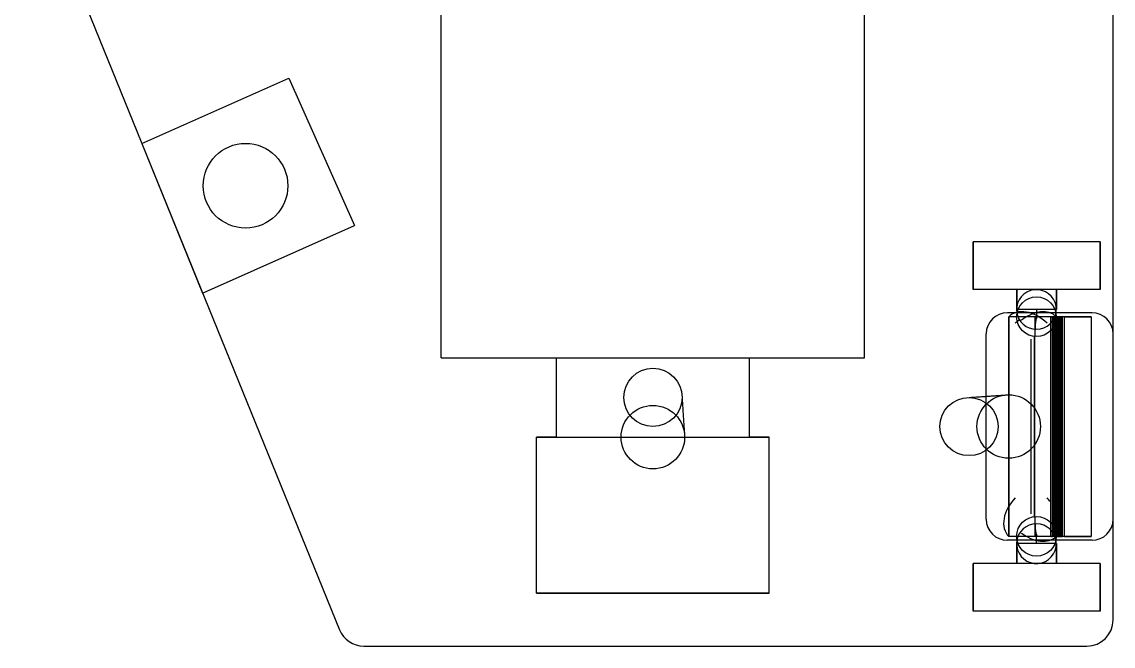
# Model space of a CAD drawing. Header units: millimetres. Extents: x -21.3 to 20, y -24.1 to 23.1.
# Drawn here: x -21.26 to 20, y -24.1 to -0.51 of the extents above; entities that cross this region are included whole.
import ezdxf

# ---------------------------------------------------------------- set-up
doc = ezdxf.new("R2010")
doc.units = ezdxf.units.MM

msp = doc.modelspace()

# ---------------------------------------------------------------- linework, layer by layer
for p, q in [((20, -23.1, -6.2), (20, 18.489, -6.2)), ((20, -23.1, -6.2), (20, 18.489, -6.2)), ((-5.4, -13.2, -6.2), (-5.4, 13.3, -6.2)), ((-5.4, -13.2), (-5.4, 13.3)), ((-5.4, -13.2, -6.2), (-5.4, 13.3, -6.2)), ((-5.4, -13.2), (-5.4, 13.3)), ((10.6, -13.2, -6.2), (10.6, 13.3, -6.2)), ((10.6, -13.2), (10.6, 13.3)), ((10.6, -13.2), (10.6, 13.3)), ((10.6, -13.2, -6.2), (10.6, 13.3, -6.2)), ((20, -12.3), (20, 6.6)), ((20, -12.3), (20, 6.6)), ((-21.258, 6.05, -6.2), (-9.253, -23.477, -6.2)), ((-21.258, 6.05), (-9.253, -23.477)), ((-21.258, 6.05, -6.2), (-9.253, -23.477, -6.2)), ((-21.258, 6.05), (-9.253, -23.477)), ((-16.722, -5.107, -2.6), (-11.163, -2.632, -2.6)), ((-16.722, -5.107, -5.6), (-11.163, -2.632, -5.6)), ((-16.722, -5.107, -2.6), (-11.163, -2.632, -2.6)), ((-16.722, -5.107, -5.6), (-11.163, -2.632, -5.6)), ((-11.163, -2.632, -2.6), (-8.682, -8.205, -2.6)), ((-11.163, -2.632, -5.6), (-8.682, -8.205, -5.6)), ((-11.163, -2.632, -5.6), (-11.163, -2.632, -2.6)), ((-11.163, -2.632, -5.6), (-8.682, -8.205, -5.6)), ((-11.163, -2.632, -2.6), (-8.682, -8.205, -2.6)), ((-11.163, -2.632, -5.6), (-11.163, -2.632, -2.6)), ((-16.722, -5.107, -2.6), (-14.423, -10.761, -2.6)), ((-16.722, -5.107, -5.6), (-14.423, -10.761, -5.6)), ((-16.722, -5.107, -2.6), (-16.722, -5.107, -5.6)), ((-16.722, -5.107, -2.6), (-14.423, -10.761, -2.6)), ((-16.722, -5.107, -5.6), (-14.423, -10.761, -5.6)), ((-16.722, -5.107, -2.6), (-16.722, -5.107, -5.6)), ((-14.423, -10.761, -2.6), (-8.682, -8.205, -2.6)), ((-14.423, -10.761, -2.6), (-8.682, -8.205, -2.6)), ((-14.423, -10.761, -5.6), (-8.682, -8.205, -5.6)), ((-14.423, -10.761, -5.6), (-8.682, -8.205, -5.6)), ((-12.149, -8.162, -2.5), (-12.149, -8.162)), ((-12.149, -8.162, -2.5), (-12.149, -8.162)), ((-8.682, -8.205, -5.6), (-8.682, -8.205, -2.6)), ((-8.682, -8.205, -5.6), (-8.682, -8.205, -2.6)), ((14.708, -10.625), (14.708, -8.825)), ((19.508, -8.825), (14.708, -8.825)), ((19.508, -8.825), (14.708, -8.825)), ((14.708, -8.825, -5.85), (14.708, -8.825)), ((19.508, -8.825, -5.85), (14.708, -8.825, -5.85)), ((14.708, -8.825, -5.85), (14.708, -10.625, -5.85)), ((14.708, -8.825, -5.85), (14.708, -8.825)), ((14.708, -10.625), (14.708, -8.825)), ((19.508, -8.825, -5.85), (14.708, -8.825, -5.85)), ((14.708, -8.825, -5.85), (14.708, -10.625, -5.85)), ((19.508, -10.625), (19.508, -8.825)), ((19.508, -10.625), (19.508, -8.825)), ((19.508, -8.825, -5.85), (19.508, -8.825)), ((19.508, -8.825, -5.85), (19.508, -10.625, -5.85)), ((19.508, -8.825, -5.85), (19.508, -8.825)), ((19.508, -8.825, -5.85), (19.508, -10.625, -5.85)), ((16.355, -10.625), (14.708, -10.625)), ((19.508, -10.625, -5.85), (14.708, -10.625, -5.85)), ((14.708, -10.625, -5.85), (14.708, -10.625)), ((16.355, -10.625), (14.708, -10.625)), ((14.708, -10.625, -5.85), (14.708, -10.625)), ((19.508, -10.625, -5.85), (14.708, -10.625, -5.85)), ((16.355, -11.375), (16.355, -10.625)), ((16.355, -10.625, -5.2), (16.355, -10.625)), ((17.855, -10.625, -5.2), (16.355, -10.625, -5.2)), ((16.355, -10.625, -5.2), (16.355, -11.375, -5.2)), ((16.355, -10.625, -5.2), (16.355, -10.625)), ((16.355, -11.375), (16.355, -10.625)), ((17.855, -10.625, -5.2), (16.355, -10.625, -5.2)), ((16.355, -10.625, -5.2), (16.355, -11.375, -5.2)), ((17.855, -11.375), (17.855, -10.625)), ((19.508, -10.625), (17.855, -10.625)), ((17.855, -11.375), (17.855, -10.625)), ((17.855, -10.625, -5.2), (17.855, -10.625)), ((17.855, -10.625, -5.2), (17.855, -11.375, -5.2)), ((19.508, -10.625), (17.855, -10.625)), ((17.855, -10.625, -5.2), (17.855, -10.625)), ((17.855, -10.625, -5.2), (17.855, -11.375, -5.2)), ((19.508, -10.625, -5.85), (19.508, -10.625)), ((19.508, -10.625, -5.85), (19.508, -10.625)), ((-14.423, -10.761, -2.6), (-14.423, -10.761, -5.6)), ((-14.423, -10.761, -2.6), (-14.423, -10.761, -5.6)), ((19.2, -11.5), (16, -11.5)), ((16, -11.5), (16, -11.5, 5.8)), ((19.2, -11.5, 5.8), (16, -11.5, 5.8)), ((19.2, -11.5), (16, -11.5)), ((16, -11.5), (16, -11.5, 5.8)), ((19.2, -11.5, 5.8), (16, -11.5, 5.8)), ((17.855, -11.375), (16.355, -11.375)), ((16.355, -11.375, -4.361), (16.355, -11.375)), ((17.855, -11.375), (16.355, -11.375)), ((16.355, -11.375, -5.2), (16.355, -11.375, -4.539)), ((16.355, -11.375, -4.361), (16.355, -11.375)), ((16.355, -11.375, -4.539), (16.355, -11.375, -4.361)), ((17.1, -11.375, -5.2), (16.355, -11.375, -5.2)), ((17.1, -11.375, -5.2), (16.355, -11.375, -5.2)), ((16.355, -11.375, -5.2), (16.355, -11.375, -4.539)), ((16.355, -11.375, -4.539), (16.355, -11.375, -4.361)), ((17.855, -11.375, -5.2), (17.1, -11.375, -5.2)), ((17.1, -11.375, -5.2), (17.1, -11.65, -5.2)), ((17.1, -11.375, -5.2), (17.1, -11.65, -5.2)), ((17.855, -11.375, -5.2), (17.1, -11.375, -5.2)), ((17.855, -11.375, -5.2), (17.855, -11.375)), ((17.855, -11.375, -5.2), (17.855, -11.375)), ((19.2, -11.5), (19.2, -11.5, 5.8)), ((19.2, -11.5), (19.2, -11.5, 5.8)), ((19.167, -11.65, -6.2), (16.05, -11.65, -6.2)), ((16.05, -11.65, -6.2), (16.05, -19.95, -6.2)), ((16.05, -11.65, 4.45), (16.05, -11.65, -6.2)), ((19.167, -11.65, -6.2), (16.05, -11.65, -6.2)), ((17.041, -11.65, 4.45), (16.05, -11.65, 4.45)), ((16.05, -11.65, -6.2), (16.05, -19.95, -6.2)), ((16.05, -11.65, 4.45), (16.05, -11.65, -6.2)), ((16.05, -19.95, 4.45), (16.05, -11.65, 4.45)), ((17.041, -11.65, 4.45), (16.05, -11.65, 4.45)), ((16.05, -19.95, 4.45), (16.05, -11.65, 4.45)), ((17.055, -11.65, 4.45), (17.041, -11.65, 4.45)), ((17.055, -11.65, 4.45), (17.041, -11.65, 4.45)), ((17.07, -11.65, 4.451), (17.055, -11.65, 4.45)), ((17.07, -11.65, 4.451), (17.055, -11.65, 4.45)), ((17.085, -11.65, 4.452), (17.07, -11.65, 4.451)), ((17.085, -11.65, 4.452), (17.07, -11.65, 4.451)), ((17.1, -11.65, 4.453), (17.085, -11.65, 4.452)), ((17.1, -11.65, 4.453), (17.085, -11.65, 4.452)), ((17.115, -11.65, 4.454), (17.1, -11.65, 4.453)), ((17.115, -11.65, 4.454), (17.1, -11.65, 4.453)), ((17.129, -11.65, 4.455), (17.115, -11.65, 4.454)), ((17.129, -11.65, 4.455), (17.115, -11.65, 4.454)), ((17.848, -11.65, 4.544), (17.129, -11.65, 4.455)), ((17.848, -11.65, 4.544), (17.129, -11.65, 4.455)), ((17.649, -11.65, 2.475), (17.709, -11.65, 1.983)), ((17.75, -11.65, 2.475), (17.649, -11.65, 2.475)), ((17.649, -19.95, 2.475), (17.649, -11.65, 2.475)), ((17.649, -11.65, 2.475), (17.709, -11.65, 1.983)), ((17.75, -11.65, 2.475), (17.649, -11.65, 2.475)), ((17.649, -19.95, 2.475), (17.649, -11.65, 2.475)), ((18.156, -11.65, 2.038), (17.709, -11.65, 1.983)), ((17.709, -19.95, 1.983), (17.709, -11.65, 1.983)), ((18.156, -11.65, 2.038), (17.709, -11.65, 1.983)), ((17.709, -19.95, 1.983), (17.709, -11.65, 1.983)), ((17.75, -11.65, 2.487), (17.75, -11.65, 2.475)), ((17.799, -11.65, 2.488), (17.75, -11.65, 2.487)), ((17.75, -19.95, 2.475), (17.75, -11.65, 2.475)), ((17.75, -11.65, 2.487), (17.75, -19.95, 2.487)), ((17.75, -11.65, 2.487), (17.75, -11.65, 2.475)), ((17.75, -19.95, 2.475), (17.75, -11.65, 2.475)), ((17.799, -11.65, 2.488), (17.75, -11.65, 2.487)), ((17.75, -11.65, 2.487), (17.75, -19.95, 2.487)), ((17.799, -11.65, 2.5), (17.799, -11.65, 2.488)), ((17.848, -11.65, 2.502), (17.799, -11.65, 2.5)), ((17.799, -19.95, 2.488), (17.799, -11.65, 2.488)), ((17.799, -11.65, 2.5), (17.799, -19.95, 2.5)), ((17.799, -11.65, 2.5), (17.799, -11.65, 2.488)), ((17.799, -19.95, 2.488), (17.799, -11.65, 2.488)), ((17.848, -11.65, 2.502), (17.799, -11.65, 2.5)), ((17.799, -11.65, 2.5), (17.799, -19.95, 2.5)), ((17.848, -11.65, 2.514), (17.848, -11.65, 2.502)), ((17.897, -11.65, 2.516), (17.848, -11.65, 2.514)), ((17.848, -11.65, 4.544), (18.089, -11.65, 2.583)), ((17.848, -19.95, 2.502), (17.848, -11.65, 2.502)), ((17.848, -11.65, 2.514), (17.848, -19.95, 2.514)), ((17.848, -11.65, 2.514), (17.848, -11.65, 2.502)), ((17.848, -19.95, 2.502), (17.848, -11.65, 2.502)), ((17.897, -11.65, 2.516), (17.848, -11.65, 2.514)), ((17.848, -11.65, 2.514), (17.848, -19.95, 2.514)), ((17.848, -19.95, 4.544), (17.848, -11.65, 4.544)), ((17.848, -11.65, 4.544), (18.089, -11.65, 2.583)), ((17.848, -19.95, 4.544), (17.848, -11.65, 4.544)), ((17.896, -11.65, 2.528), (17.897, -11.65, 2.516)), ((17.945, -11.65, 2.532), (17.896, -11.65, 2.528)), ((17.896, -11.65, 2.528), (17.896, -19.95, 2.528)), ((17.896, -11.65, 2.528), (17.897, -11.65, 2.516)), ((17.945, -11.65, 2.532), (17.896, -11.65, 2.528)), ((17.896, -11.65, 2.528), (17.896, -19.95, 2.528)), ((17.897, -19.95, 2.516), (17.897, -11.65, 2.516)), ((17.897, -19.95, 2.516), (17.897, -11.65, 2.516)), ((17.944, -11.65, 2.544), (17.945, -11.65, 2.532)), ((17.993, -11.65, 2.548), (17.944, -11.65, 2.544)), ((17.944, -11.65, 2.544), (17.944, -19.95, 2.544)), ((17.944, -11.65, 2.544), (17.945, -11.65, 2.532)), ((17.993, -11.65, 2.548), (17.944, -11.65, 2.544)), ((17.944, -11.65, 2.544), (17.944, -19.95, 2.544)), ((17.945, -19.95, 2.532), (17.945, -11.65, 2.532)), ((17.945, -19.95, 2.532), (17.945, -11.65, 2.532)), ((17.992, -11.65, 2.56), (17.993, -11.65, 2.548)), ((18.041, -11.65, 2.565), (17.992, -11.65, 2.56)), ((17.992, -11.65, 2.56), (17.992, -19.95, 2.56)), ((17.992, -11.65, 2.56), (17.993, -11.65, 2.548)), ((18.041, -11.65, 2.565), (17.992, -11.65, 2.56)), ((17.992, -11.65, 2.56), (17.992, -19.95, 2.56)), ((17.993, -19.95, 2.548), (17.993, -11.65, 2.548)), ((17.993, -19.95, 2.548), (17.993, -11.65, 2.548)), ((18.04, -11.65, 2.577), (18.041, -11.65, 2.565)), ((18.089, -11.65, 2.583), (18.04, -11.65, 2.577)), ((18.04, -11.65, 2.577), (18.04, -19.95, 2.577)), ((18.04, -11.65, 2.577), (18.041, -11.65, 2.565)), ((18.089, -11.65, 2.583), (18.04, -11.65, 2.577)), ((18.04, -11.65, 2.577), (18.04, -19.95, 2.577)), ((18.041, -19.95, 2.565), (18.041, -11.65, 2.565)), ((18.041, -19.95, 2.565), (18.041, -11.65, 2.565)), ((18.089, -19.95, 2.583), (18.089, -11.65, 2.583)), ((18.089, -19.95, 2.583), (18.089, -11.65, 2.583)), ((18.156, -19.95, 2.038), (18.156, -11.65, 2.038)), ((18.156, -11.65, 2.038), (19.167, -11.65, -6.2)), ((18.156, -11.65, 2.038), (19.167, -11.65, -6.2)), ((18.156, -19.95, 2.038), (18.156, -11.65, 2.038)), ((19.167, -11.65, -6.2), (19.167, -19.95, -6.2)), ((19.167, -11.65, -6.2), (19.167, -19.95, -6.2)), ((15.2, -19.3), (15.2, -12.3)), ((15.2, -19.3), (15.2, -12.3)), ((15.2, -19.3, 5.8), (15.2, -12.3, 5.8)), ((15.2, -12.3), (15.2, -12.3, 5.8)), ((15.2, -12.3), (15.2, -12.3, 5.8)), ((15.2, -19.3, 5.8), (15.2, -12.3, 5.8)), ((17.032, -19.231, 5.29), (17.032, -12.369, 5.29)), ((17.032, -19.231, 5.29), (17.032, -12.369, 5.29)), ((17.032, -19.231, 5.29), (17.032, -12.369, 5.29)), ((17.032, -19.231, 5.29), (17.032, -12.369, 5.29)), ((17.032, -19.231, 5.29), (17.032, -12.369, 5.29)), ((17.032, -19.231, 5.29), (17.032, -12.369, 5.29)), ((17.032, -19.231, 5.29), (17.032, -12.369, 5.29)), ((17.032, -19.231, 5.29), (17.032, -12.369, 5.29)), ((17.032, -19.231, 5.29), (17.032, -12.369, 5.29)), ((17.032, -19.231, 5.29), (17.032, -12.369, 5.29)), ((17.033, -19.231, 5.29), (17.033, -12.369, 5.29)), ((17.033, -19.231, 5.29), (17.033, -12.369, 5.29)), ((17.033, -19.231, 5.29), (17.033, -12.369, 5.29)), ((17.033, -19.231, 5.29), (17.033, -12.369, 5.29)), ((20, -12.3), (20, -12.3, 5.8)), ((20, -19.3, 5.8), (20, -12.3, 5.8)), ((20, -12.3), (20, -12.3, 5.8)), ((20, -19.3, 5.8), (20, -12.3, 5.8)), ((16.9, -12.5, 5.3), (16.9, -12.5, 5.3)), ((16.9, -19.1, 5.3), (16.9, -12.5, 5.3)), ((16.9, -19.1, 5.3), (16.9, -12.5, 5.3)), ((16.9, -19.1, 5.3), (16.9, -12.5, 5.3)), ((16.9, -19.1, 5.3), (16.9, -12.5, 5.3)), ((16.9, -12.5, 5.3), (16.9, -12.5, 5.3)), ((-5.4, -13.2, -6.2), (10.6, -13.2, -6.2)), ((-5.4, -13.2), (-1.05, -13.2)), ((-5.4, -13.2, -6.2), (-5.4, -13.2)), ((-5.4, -13.2, -6.2), (10.6, -13.2, -6.2)), ((-5.4, -13.2, -6.2), (-5.4, -13.2)), ((-5.4, -13.2), (-1.05, -13.2)), ((-1.05, -16.2), (-1.05, -13.2)), ((-1.05, -13.2), (-1.05, -13.2, 2.8)), ((-1.05, -13.2, 2.8), (6.25, -13.2, 2.8)), ((-1.05, -16.2, 2.8), (-1.05, -13.2, 2.8)), ((-1.05, -13.2), (-1.05, -13.2, 2.8)), ((-1.05, -16.2), (-1.05, -13.2)), ((-1.05, -16.2, 2.8), (-1.05, -13.2, 2.8)), ((-1.05, -13.2, 2.8), (6.25, -13.2, 2.8)), ((6.25, -13.2), (10.6, -13.2)), ((6.25, -16.2), (6.25, -13.2)), ((6.25, -13.2), (6.25, -13.2, 2.8)), ((6.25, -13.2), (10.6, -13.2)), ((6.25, -16.2), (6.25, -13.2)), ((6.25, -13.2), (6.25, -13.2, 2.8)), ((6.25, -16.2, 2.8), (6.25, -13.2, 2.8)), ((6.25, -16.2, 2.8), (6.25, -13.2, 2.8)), ((10.6, -13.2, -6.2), (10.6, -13.2)), ((10.6, -13.2, -6.2), (10.6, -13.2)), ((-1.8, -22.1, -6.2), (-1.8, -16.2, -6.2)), ((-1.8, -16.2, -6.2), (7, -16.2, -6.2)), ((-1.8, -22.1), (-1.8, -16.2)), ((-1.05, -16.2), (-1.8, -16.2)), ((-1.8, -22.1, -6.2), (-1.8, -16.2, -6.2)), ((-1.8, -16.2, -6.2), (-1.8, -16.2)), ((-1.8, -22.1), (-1.8, -16.2)), ((-1.05, -16.2), (-1.8, -16.2)), ((-1.8, -16.2, -6.2), (-1.8, -16.2)), ((-1.8, -16.2, -6.2), (7, -16.2, -6.2)), ((-1.05, -16.2, 2.8), (6.25, -16.2, 2.8)), ((-1.05, -16.2), (-1.05, -16.2, 2.8)), ((-1.05, -16.2), (-1.05, -16.2, 2.8)), ((-1.05, -16.2, 2.8), (6.25, -16.2, 2.8)), ((7, -16.2), (6.25, -16.2)), ((7, -16.2), (6.25, -16.2)), ((6.25, -16.2), (6.25, -16.2, 2.8)), ((6.25, -16.2), (6.25, -16.2, 2.8)), ((7, -22.1, -6.2), (7, -16.2, -6.2)), ((7, -22.1), (7, -16.2)), ((7, -22.1), (7, -16.2)), ((7, -16.2, -6.2), (7, -16.2)), ((7, -22.1, -6.2), (7, -16.2, -6.2)), ((7, -16.2, -6.2), (7, -16.2)), ((15.2, -19.3), (15.2, -19.3, 5.8)), ((15.2, -19.3), (15.2, -19.3, 5.8)), ((16.9, -19.1, 5.3), (16.9, -19.1, 5.3)), ((16.9, -19.1, 5.3), (16.9, -19.1, 5.3)), ((20, -23.1), (20, -19.3)), ((20, -19.3), (20, -19.3, 5.8)), ((20, -23.1), (20, -19.3)), ((20, -19.3), (20, -19.3, 5.8)), ((19.2, -20.1), (16, -20.1)), ((19.2, -20.1, 5.8), (16, -20.1, 5.8)), ((16, -20.1), (16, -20.1, 5.8)), ((19.2, -20.1), (16, -20.1)), ((16, -20.1), (16, -20.1, 5.8)), ((19.2, -20.1, 5.8), (16, -20.1, 5.8)), ((19.167, -19.95, -6.2), (16.05, -19.95, -6.2)), ((16.05, -19.95, 4.45), (16.05, -19.95, -6.2)), ((17.041, -19.95, 4.45), (16.05, -19.95, 4.45)), ((19.167, -19.95, -6.2), (16.05, -19.95, -6.2)), ((16.05, -19.95, 4.45), (16.05, -19.95, -6.2)), ((17.041, -19.95, 4.45), (16.05, -19.95, 4.45)), ((17.055, -19.95, 4.45), (17.041, -19.95, 4.45)), ((17.055, -19.95, 4.45), (17.041, -19.95, 4.45)), ((17.07, -19.95, 4.451), (17.055, -19.95, 4.45)), ((17.07, -19.95, 4.451), (17.055, -19.95, 4.45)), ((17.085, -19.95, 4.452), (17.07, -19.95, 4.451)), ((17.085, -19.95, 4.452), (17.07, -19.95, 4.451)), ((17.1, -19.95, 4.453), (17.085, -19.95, 4.452)), ((17.1, -19.95, 4.453), (17.085, -19.95, 4.452)), ((17.115, -19.95, 4.454), (17.1, -19.95, 4.453)), ((17.115, -19.95, 4.454), (17.1, -19.95, 4.453)), ((17.1, -20.225, -5.2), (17.1, -19.95, -5.2)), ((17.1, -20.225, -5.2), (17.1, -19.95, -5.2)), ((17.129, -19.95, 4.455), (17.115, -19.95, 4.454)), ((17.129, -19.95, 4.455), (17.115, -19.95, 4.454)), ((17.848, -19.95, 4.544), (17.129, -19.95, 4.455)), ((17.848, -19.95, 4.544), (17.129, -19.95, 4.455)), ((17.75, -19.95, 2.475), (17.649, -19.95, 2.475)), ((17.649, -19.95, 2.475), (17.709, -19.95, 1.983)), ((17.649, -19.95, 2.475), (17.709, -19.95, 1.983)), ((17.75, -19.95, 2.475), (17.649, -19.95, 2.475)), ((18.156, -19.95, 2.038), (17.709, -19.95, 1.983)), ((18.156, -19.95, 2.038), (17.709, -19.95, 1.983)), ((17.799, -19.95, 2.488), (17.75, -19.95, 2.487)), ((17.75, -19.95, 2.487), (17.75, -19.95, 2.475)), ((17.75, -19.95, 2.487), (17.75, -19.95, 2.475)), ((17.799, -19.95, 2.488), (17.75, -19.95, 2.487)), ((17.848, -19.95, 2.502), (17.799, -19.95, 2.5)), ((17.799, -19.95, 2.5), (17.799, -19.95, 2.488)), ((17.799, -19.95, 2.5), (17.799, -19.95, 2.488)), ((17.848, -19.95, 2.502), (17.799, -19.95, 2.5)), ((17.848, -19.95, 4.544), (18.089, -19.95, 2.583)), ((17.897, -19.95, 2.516), (17.848, -19.95, 2.514)), ((17.848, -19.95, 2.514), (17.848, -19.95, 2.502)), ((17.848, -19.95, 2.514), (17.848, -19.95, 2.502)), ((17.897, -19.95, 2.516), (17.848, -19.95, 2.514)), ((17.848, -19.95, 4.544), (18.089, -19.95, 2.583)), ((17.945, -19.95, 2.532), (17.896, -19.95, 2.528)), ((17.896, -19.95, 2.528), (17.897, -19.95, 2.516)), ((17.896, -19.95, 2.528), (17.897, -19.95, 2.516)), ((17.945, -19.95, 2.532), (17.896, -19.95, 2.528)), ((17.993, -19.95, 2.548), (17.944, -19.95, 2.544)), ((17.944, -19.95, 2.544), (17.945, -19.95, 2.532)), ((17.944, -19.95, 2.544), (17.945, -19.95, 2.532)), ((17.993, -19.95, 2.548), (17.944, -19.95, 2.544)), ((18.041, -19.95, 2.565), (17.992, -19.95, 2.56)), ((17.992, -19.95, 2.56), (17.993, -19.95, 2.548)), ((17.992, -19.95, 2.56), (17.993, -19.95, 2.548)), ((18.041, -19.95, 2.565), (17.992, -19.95, 2.56)), ((18.089, -19.95, 2.583), (18.04, -19.95, 2.577)), ((18.04, -19.95, 2.577), (18.041, -19.95, 2.565)), ((18.04, -19.95, 2.577), (18.041, -19.95, 2.565)), ((18.089, -19.95, 2.583), (18.04, -19.95, 2.577)), ((18.156, -19.95, 2.038), (19.167, -19.95, -6.2)), ((18.156, -19.95, 2.038), (19.167, -19.95, -6.2)), ((19.2, -20.1), (19.2, -20.1, 5.8)), ((19.2, -20.1), (19.2, -20.1, 5.8)), ((17.855, -20.225), (16.355, -20.225)), ((16.355, -20.225), (16.355, -20.975)), ((16.355, -20.225, -4.361), (16.355, -20.225)), ((17.855, -20.225), (16.355, -20.225)), ((16.355, -20.225, -5.2), (16.355, -20.225, -4.539)), ((16.355, -20.225, -4.539), (16.355, -20.225, -4.361)), ((16.355, -20.225, -4.361), (16.355, -20.225)), ((16.355, -20.225), (16.355, -20.975)), ((16.355, -20.975, -5.2), (16.355, -20.225, -5.2)), ((17.1, -20.225, -5.2), (16.355, -20.225, -5.2)), ((16.355, -20.975, -5.2), (16.355, -20.225, -5.2)), ((16.355, -20.225, -5.2), (16.355, -20.225, -4.539)), ((17.1, -20.225, -5.2), (16.355, -20.225, -5.2)), ((16.355, -20.225, -4.539), (16.355, -20.225, -4.361)), ((17.855, -20.225, -5.2), (17.1, -20.225, -5.2)), ((17.855, -20.225, -5.2), (17.1, -20.225, -5.2)), ((17.855, -20.225), (17.855, -20.975)), ((17.855, -20.225, -5.2), (17.855, -20.225)), ((17.855, -20.225, -5.2), (17.855, -20.225)), ((17.855, -20.975, -5.2), (17.855, -20.225, -5.2)), ((17.855, -20.225), (17.855, -20.975)), ((17.855, -20.975, -5.2), (17.855, -20.225, -5.2)), ((14.708, -20.975), (14.708, -22.775)), ((16.355, -20.975), (14.708, -20.975)), ((16.355, -20.975), (14.708, -20.975)), ((14.708, -20.975, -5.85), (14.708, -20.975)), ((19.508, -20.975, -5.85), (14.708, -20.975, -5.85)), ((14.708, -20.975, -5.85), (14.708, -20.975)), ((14.708, -20.975), (14.708, -22.775)), ((14.708, -22.775, -5.85), (14.708, -20.975, -5.85)), ((19.508, -20.975, -5.85), (14.708, -20.975, -5.85)), ((14.708, -22.775, -5.85), (14.708, -20.975, -5.85)), ((16.355, -20.975, -5.2), (16.355, -20.975)), ((17.855, -20.975, -5.2), (16.355, -20.975, -5.2)), ((16.355, -20.975, -5.2), (16.355, -20.975)), ((17.855, -20.975, -5.2), (16.355, -20.975, -5.2)), ((19.508, -20.975), (17.855, -20.975)), ((17.855, -20.975, -5.2), (17.855, -20.975)), ((19.508, -20.975), (17.855, -20.975)), ((17.855, -20.975, -5.2), (17.855, -20.975)), ((19.508, -20.975), (19.508, -22.775)), ((19.508, -20.975, -5.85), (19.508, -20.975)), ((19.508, -20.975, -5.85), (19.508, -20.975)), ((19.508, -22.775, -5.85), (19.508, -20.975, -5.85)), ((19.508, -20.975), (19.508, -22.775)), ((19.508, -22.775, -5.85), (19.508, -20.975, -5.85)), ((-1.8, -22.1, -6.2), (7, -22.1, -6.2)), ((7, -22.1), (-1.8, -22.1)), ((-1.8, -22.1, -6.2), (-1.8, -22.1)), ((-1.8, -22.1, -6.2), (7, -22.1, -6.2)), ((-1.8, -22.1, -6.2), (-1.8, -22.1)), ((7, -22.1), (-1.8, -22.1)), ((7, -22.1, -6.2), (7, -22.1)), ((7, -22.1, -6.2), (7, -22.1)), ((19.508, -22.775), (14.708, -22.775)), ((14.708, -22.775, -5.85), (14.708, -22.775)), ((19.508, -22.775, -5.85), (14.708, -22.775, -5.85)), ((14.708, -22.775, -5.85), (14.708, -22.775)), ((19.508, -22.775), (14.708, -22.775)), ((19.508, -22.775, -5.85), (14.708, -22.775, -5.85)), ((19.508, -22.775, -5.85), (19.508, -22.775)), ((19.508, -22.775, -5.85), (19.508, -22.775)), ((20, -23.1, -6.2), (20, -23.1)), ((20, -23.1, -6.2), (20, -23.1)), ((-9.253, -23.477, -6.2), (-9.253, -23.477)), ((-9.253, -23.477, -6.2), (-9.253, -23.477)), ((-8.327, -24.1, -6.2), (19, -24.1, -6.2)), ((-8.327, -24.1), (19, -24.1)), ((-8.327, -24.1, -6.2), (-8.327, -24.1)), ((-8.327, -24.1, -6.2), (19, -24.1, -6.2)), ((-8.327, -24.1, -6.2), (-8.327, -24.1)), ((-8.327, -24.1), (19, -24.1)), ((19, -24.1, -6.2), (19, -24.1)), ((19, -24.1, -6.2), (19, -24.1))]:
    msp.add_line(p, q)
for centre, radius in [((-12.8, -6.7), 1.6), ((-12.8, -6.7), 1.6), ((-12.8, -6.7, -2.5), 1.6), ((-12.8, -6.7, -2.5), 1.6), ((17.1, -11.65, -4.45), 0.75), ((17.1, -11.65, -4.45), 0.75), ((2.6, -14.7, 1.3), 1.1), ((2.6, -14.7, 1.3), 1.1), ((14.55, -15.8, -4.7), 1.1), ((14.55, -15.8, -4.7), 1.1), ((16.05, -15.8, -4.7), 1.2), ((16.05, -15.8, -4.7), 1.2), ((2.6, -16.2, 1.3), 1.2), ((2.6, -16.2, 1.3), 1.2), ((17.1, -19.95, -4.45), 0.75), ((17.1, -19.95, -4.45), 0.75)]:
    msp.add_circle(centre, radius)
for centre, radius, start, end in [((17.1, -11.375, -4.45), 0.75, -90, 173.1534), ((17.1, -11.375, -4.45), 0.75, -90, 173.1534), ((16, -12.3), 0.8, 90, 180), ((16, -12.3), 0.8, 90, 180), ((16, -12.3, 5.8), 0.8, 90, 180), ((16, -12.3, 5.8), 0.8, 90, 180), ((17.1, -11.375, -4.45), 0.75, 173.1534, 186.8466), ((17.1, -11.375, -4.45), 0.75, 173.1534, 186.8466), ((17.1, -11.375, -4.45), 0.75, 186.8466, 270), ((17.1, -11.375, -4.45), 0.75, 186.8466, 270), ((19.2, -12.3), 0.8, 0, 90), ((19.2, -12.3), 0.8, 0, 90), ((19.2, -12.3, 5.8), 0.8, 0, 90), ((19.2, -12.3, 5.8), 0.8, 0, 90), ((16, -19.3), 0.8, 180, 270), ((16, -19.3), 0.8, 180, 270), ((16, -19.3, 5.8), 0.8, 180, 270), ((16, -19.3, 5.8), 0.8, 180, 270), ((19.2, -19.3), 0.8, -90, 0), ((19.2, -19.3), 0.8, -90, 0), ((19.2, -19.3, 5.8), 0.8, -90, 0), ((19.2, -19.3, 5.8), 0.8, -90, 0), ((17.1, -20.225, -4.45), 0.75, 186.8466, 450), ((17.1, -20.225, -4.45), 0.75, 90, 173.1534), ((17.1, -20.225, -4.45), 0.75, 186.8466, 450), ((17.1, -20.225, -4.45), 0.75, 90, 173.1534), ((17.1, -20.225, -4.45), 0.75, 173.1534, 186.8466), ((17.1, -20.225, -4.45), 0.75, 173.1534, 186.8466), ((19, -23.1, -6.2), 1, -90, 0), ((19, -23.1, -6.2), 1, -90, 0), ((19, -23.1), 1, -90, 0), ((19, -23.1), 1, -90, 0), ((-8.327, -23.1, -6.2), 1, 202.1246, 270), ((-8.327, -23.1, -6.2), 1, 202.1246, 270), ((-8.327, -23.1), 1, 202.1246, 270), ((-8.327, -23.1), 1, 202.1246, 270)]:
    msp.add_arc(centre, radius, start, end)
for centre, major_axis, ratio, start_param, end_param in [((16.9, -12.5, 4.45), (-0.85, 0.85), 0.707107, 4.712389, 6.283185), ((16.9, -12.5, 4.45), (-0.85, 0.85), 0.707107, 4.712389, 6.283185), ((17.005, -12.5, 4.44), (0.844, 0.85, 0.104), 0.707107, 0, 1.415563), ((17.005, -12.5, 4.44), (0.844, 0.85, 0.104), 0.707107, 0, 1.415563), ((16.9, -12.5, 4.45), (0.85, 0.85), 0.707107, 1.413438, 1.570796), ((16.9, -12.5, 4.45), (0.85, 0.85), 0.707107, 1.413438, 1.570796), ((16.915, -12.5, 4.448), (0.85, 0.85, 0.015), 0.707107, 1.413438, 1.415563), ((16.915, -12.5, 4.448), (0.85, 0.85, 0.015), 0.707107, 1.413438, 1.415563), ((16.93, -12.5, 4.446), (0.849, 0.85, 0.03), 0.707107, 1.413438, 1.415563), ((16.93, -12.5, 4.446), (0.849, 0.85, 0.03), 0.707107, 1.413438, 1.415563), ((16.945, -12.5, 4.444), (0.849, 0.85, 0.044), 0.707107, 1.413438, 1.415563), ((16.945, -12.5, 4.444), (0.849, 0.85, 0.044), 0.707107, 1.413438, 1.415563), ((16.96, -12.5, 4.443), (0.848, 0.85, 0.059), 0.707107, 1.413438, 1.415563), ((16.96, -12.5, 4.443), (0.848, 0.85, 0.059), 0.707107, 1.413438, 1.415563), ((16.975, -12.5, 4.442), (0.847, 0.85, 0.074), 0.707107, 1.413438, 1.415563), ((16.975, -12.5, 4.442), (0.847, 0.85, 0.074), 0.707107, 1.413438, 1.415563), ((16.99, -12.5, 4.441), (0.845, 0.85, 0.089), 0.707107, 1.413438, 1.415563), ((16.99, -12.5, 4.441), (0.845, 0.85, 0.089), 0.707107, 1.413438, 1.415563), ((17.055, -12.5, 4.45), (-0.022, 0, 0.85), 0.999962, 4.71239, 6.125827), ((17.041, -12.5, 4.45), (-0.007, 0, 0.85), 0.999962, 4.71239, 6.125827), ((17.055, -12.5, 4.45), (-0.022, 0, 0.85), 0.999962, 4.71239, 6.125827), ((17.041, -12.5, 4.45), (-0.007, 0, 0.85), 0.999962, 4.71239, 6.125827), ((17.129, -12.5, 4.455), (-0.096, 0, 0.845), 0.999962, 4.71239, 6.125827), ((17.115, -12.5, 4.454), (-0.081, 0, 0.846), 0.999962, 4.71239, 6.125827), ((17.129, -12.5, 4.455), (-0.096, 0, 0.845), 0.999962, 4.71239, 6.125827), ((17.1, -12.5, 4.453), (-0.067, 0, 0.847), 0.999962, 4.71239, 6.125827), ((17.115, -12.5, 4.454), (-0.081, 0, 0.846), 0.999962, 4.71239, 6.125827), ((17.085, -12.5, 4.452), (-0.052, 0, 0.848), 0.999962, 4.71239, 6.125827), ((17.1, -12.5, 4.453), (-0.067, 0, 0.847), 0.999962, 4.71239, 6.125827), ((17.07, -12.5, 4.451), (-0.037, 0, 0.849), 0.999962, 4.71239, 6.125827), ((17.085, -12.5, 4.452), (-0.052, 0, 0.848), 0.999962, 4.71239, 6.125827), ((17.07, -12.5, 4.451), (-0.037, 0, 0.849), 0.999962, 4.71239, 6.125827), ((16.9, -19.1, 4.45), (0.85, 0.85), 0.707107, 1.570796, 3.141593), ((16.9, -19.1, 4.45), (0.85, 0.85), 0.707107, 1.570796, 3.141593), ((16.9, -19.1, 4.45), (-0.85, 0.85), 0.707107, 4.555031, 4.712389), ((16.9, -19.1, 4.45), (-0.85, 0.85), 0.707107, 4.555031, 4.712389), ((17.055, -19.1, 4.45), (-0.022, 0, 0.85), 0.999962, 0.157358, 1.570795), ((17.055, -19.1, 4.45), (-0.022, 0, 0.85), 0.999962, 0.157358, 1.570795), ((17.041, -19.1, 4.45), (-0.007, 0, 0.85), 0.999962, 0.157358, 1.570795), ((17.041, -19.1, 4.45), (-0.007, 0, 0.85), 0.999962, 0.157358, 1.570795), ((17.129, -19.1, 4.455), (-0.096, 0, 0.845), 0.999962, 0.157358, 1.570795), ((17.129, -19.1, 4.455), (-0.096, 0, 0.845), 0.999962, 0.157358, 1.570795), ((17.115, -19.1, 4.454), (-0.081, 0, 0.846), 0.999962, 0.157358, 1.570795), ((17.115, -19.1, 4.454), (-0.081, 0, 0.846), 0.999962, 0.157358, 1.570795), ((17.1, -19.1, 4.453), (-0.067, 0, 0.847), 0.999962, 0.157358, 1.570795), ((17.1, -19.1, 4.453), (-0.067, 0, 0.847), 0.999962, 0.157358, 1.570795), ((17.085, -19.1, 4.452), (-0.052, 0, 0.848), 0.999962, 0.157358, 1.570795), ((17.085, -19.1, 4.452), (-0.052, 0, 0.848), 0.999962, 0.157358, 1.570795), ((17.07, -19.1, 4.451), (-0.037, 0, 0.849), 0.999962, 0.157358, 1.570795), ((17.07, -19.1, 4.451), (-0.037, 0, 0.849), 0.999962, 0.157358, 1.570795), ((16.915, -19.1, 4.448), (-0.85, 0.85, -0.015), 0.707107, 1.72603, 1.728154), ((16.915, -19.1, 4.448), (-0.85, 0.85, -0.015), 0.707107, 1.72603, 1.728154), ((16.93, -19.1, 4.446), (-0.849, 0.85, -0.03), 0.707107, 1.72603, 1.728154), ((16.93, -19.1, 4.446), (-0.849, 0.85, -0.03), 0.707107, 1.72603, 1.728154), ((16.945, -19.1, 4.444), (-0.849, 0.85, -0.044), 0.707107, 1.72603, 1.728154), ((16.945, -19.1, 4.444), (-0.849, 0.85, -0.044), 0.707107, 1.72603, 1.728154), ((16.96, -19.1, 4.443), (-0.848, 0.85, -0.059), 0.707107, 1.72603, 1.728154), ((16.96, -19.1, 4.443), (-0.848, 0.85, -0.059), 0.707107, 1.72603, 1.728154), ((16.975, -19.1, 4.442), (-0.847, 0.85, -0.074), 0.707107, 1.72603, 1.728154), ((16.975, -19.1, 4.442), (-0.847, 0.85, -0.074), 0.707107, 1.72603, 1.728154), ((16.99, -19.1, 4.441), (-0.845, 0.85, -0.089), 0.707107, 1.72603, 1.728154), ((16.99, -19.1, 4.441), (-0.845, 0.85, -0.089), 0.707107, 1.72603, 1.728154), ((17.005, -19.1, 4.44), (-0.844, 0.85, -0.104), 0.707107, 1.72603, 3.141593), ((17.005, -19.1, 4.44), (-0.844, 0.85, -0.104), 0.707107, 1.72603, 3.141593)]:
    msp.add_ellipse(centre, major_axis=major_axis, ratio=ratio, start_param=start_param, end_param=end_param)
for points, degree in [([(17.034, -12.367, 5.29), (17.034, -12.367, 5.29), (17.033, -12.367, 5.29), (17.033, -12.368, 5.29), (17.033, -12.368, 5.29), (17.033, -12.368, 5.29), (17.033, -12.368, 5.29), (17.032, -12.369, 5.29)], 7), ([(17.034, -12.367, 5.29), (17.034, -12.367, 5.29), (17.033, -12.367, 5.29), (17.033, -12.368, 5.29), (17.033, -12.368, 5.29), (17.033, -12.368, 5.29), (17.032, -12.368, 5.29), (17.032, -12.369, 5.29)], 7), ([(17.034, -12.367, 5.29), (17.033, -12.367, 5.29), (17.033, -12.367, 5.29), (17.033, -12.368, 5.29), (17.033, -12.368, 5.29), (17.032, -12.368, 5.29), (17.032, -12.368, 5.29), (17.032, -12.369, 5.29)], 7), ([(17.033, -12.367, 5.29), (17.033, -12.367, 5.29), (17.033, -12.367, 5.29), (17.033, -12.368, 5.29), (17.032, -12.368, 5.29), (17.032, -12.368, 5.29), (17.032, -12.368, 5.29), (17.032, -12.369, 5.29)], 7), ([(17.033, -12.367, 5.289), (17.033, -12.367, 5.29), (17.033, -12.367, 5.29), (17.033, -12.368, 5.29), (17.032, -12.368, 5.29), (17.032, -12.368, 5.29), (17.032, -12.368, 5.29), (17.032, -12.369, 5.29)], 7), ([(17.034, -12.367, 5.29), (17.034, -12.367, 5.29), (17.033, -12.367, 5.29), (17.033, -12.368, 5.29), (17.033, -12.368, 5.29), (17.033, -12.368, 5.29), (17.033, -12.368, 5.29), (17.032, -12.369, 5.29)], 7), ([(17.034, -12.367, 5.29), (17.034, -12.367, 5.29), (17.033, -12.367, 5.29), (17.033, -12.368, 5.29), (17.033, -12.368, 5.29), (17.033, -12.368, 5.29), (17.032, -12.368, 5.29), (17.032, -12.369, 5.29)], 7), ([(17.034, -12.367, 5.29), (17.033, -12.367, 5.29), (17.033, -12.367, 5.29), (17.033, -12.368, 5.29), (17.033, -12.368, 5.29), (17.032, -12.368, 5.29), (17.032, -12.368, 5.29), (17.032, -12.369, 5.29)], 7), ([(17.033, -12.367, 5.29), (17.033, -12.367, 5.29), (17.033, -12.367, 5.29), (17.033, -12.368, 5.29), (17.032, -12.368, 5.29), (17.032, -12.368, 5.29), (17.032, -12.368, 5.29), (17.032, -12.369, 5.29)], 7), ([(17.033, -12.367, 5.289), (17.033, -12.367, 5.29), (17.033, -12.367, 5.29), (17.033, -12.368, 5.29), (17.032, -12.368, 5.29), (17.032, -12.368, 5.29), (17.032, -12.368, 5.29), (17.032, -12.369, 5.29)], 7), ([(17.034, -12.367, 5.29), (17.034, -12.367, 5.29), (17.034, -12.367, 5.29), (17.034, -12.368, 5.29), (17.033, -12.368, 5.29), (17.033, -12.368, 5.29), (17.033, -12.368, 5.29), (17.033, -12.369, 5.29)], 7), ([(17.034, -12.367, 5.29), (17.034, -12.367, 5.29), (17.034, -12.367, 5.29), (17.033, -12.368, 5.29), (17.033, -12.368, 5.29), (17.033, -12.368, 5.29), (17.033, -12.368, 5.29), (17.033, -12.369, 5.29)], 7), ([(17.034, -12.367, 5.29), (17.034, -12.367, 5.29), (17.034, -12.367, 5.29), (17.034, -12.368, 5.29), (17.033, -12.368, 5.29), (17.033, -12.368, 5.29), (17.033, -12.368, 5.29), (17.033, -12.369, 5.29)], 7), ([(17.034, -12.367, 5.29), (17.034, -12.367, 5.29), (17.034, -12.367, 5.29), (17.033, -12.368, 5.29), (17.033, -12.368, 5.29), (17.033, -12.368, 5.29), (17.033, -12.368, 5.29), (17.033, -12.369, 5.29)], 7), ([(3.7, -14.7, 1.3), (3.8, -16.2, 1.3)], 1), ([(3.7, -14.7, 1.3), (3.8, -16.2, 1.3)], 1), ([(14.55, -14.7, -4.7), (16.05, -14.6, -4.7)], 1), ([(14.55, -14.7, -4.7), (16.05, -14.6, -4.7)], 1), ([(17.034, -19.233, 5.29), (17.034, -19.233, 5.29), (17.033, -19.233, 5.29), (17.033, -19.232, 5.29), (17.033, -19.232, 5.29), (17.033, -19.232, 5.29), (17.033, -19.232, 5.29), (17.032, -19.231, 5.29)], 7), ([(17.034, -19.233, 5.29), (17.034, -19.233, 5.29), (17.033, -19.233, 5.29), (17.033, -19.232, 5.29), (17.033, -19.232, 5.29), (17.033, -19.232, 5.29), (17.032, -19.232, 5.29), (17.032, -19.231, 5.29)], 7), ([(17.034, -19.233, 5.29), (17.033, -19.233, 5.29), (17.033, -19.233, 5.29), (17.033, -19.232, 5.29), (17.033, -19.232, 5.29), (17.032, -19.232, 5.29), (17.032, -19.232, 5.29), (17.032, -19.231, 5.29)], 7), ([(17.033, -19.233, 5.29), (17.033, -19.233, 5.29), (17.033, -19.233, 5.29), (17.033, -19.232, 5.29), (17.032, -19.232, 5.29), (17.032, -19.232, 5.29), (17.032, -19.232, 5.29), (17.032, -19.231, 5.29)], 7), ([(17.033, -19.233, 5.289), (17.033, -19.233, 5.29), (17.033, -19.233, 5.29), (17.033, -19.232, 5.29), (17.032, -19.232, 5.29), (17.032, -19.232, 5.29), (17.032, -19.232, 5.29), (17.032, -19.231, 5.29)], 7), ([(17.034, -19.233, 5.29), (17.034, -19.233, 5.29), (17.033, -19.233, 5.29), (17.033, -19.232, 5.29), (17.033, -19.232, 5.29), (17.033, -19.232, 5.29), (17.033, -19.232, 5.29), (17.032, -19.231, 5.29)], 7), ([(17.034, -19.233, 5.29), (17.034, -19.233, 5.29), (17.033, -19.233, 5.29), (17.033, -19.232, 5.29), (17.033, -19.232, 5.29), (17.033, -19.232, 5.29), (17.032, -19.232, 5.29), (17.032, -19.231, 5.29)], 7), ([(17.034, -19.233, 5.29), (17.033, -19.233, 5.29), (17.033, -19.233, 5.29), (17.033, -19.232, 5.29), (17.033, -19.232, 5.29), (17.032, -19.232, 5.29), (17.032, -19.232, 5.29), (17.032, -19.231, 5.29)], 7), ([(17.033, -19.233, 5.29), (17.033, -19.233, 5.29), (17.033, -19.233, 5.29), (17.033, -19.232, 5.29), (17.032, -19.232, 5.29), (17.032, -19.232, 5.29), (17.032, -19.232, 5.29), (17.032, -19.231, 5.29)], 7), ([(17.033, -19.233, 5.289), (17.033, -19.233, 5.29), (17.033, -19.233, 5.29), (17.033, -19.232, 5.29), (17.032, -19.232, 5.29), (17.032, -19.232, 5.29), (17.032, -19.232, 5.29), (17.032, -19.231, 5.29)], 7), ([(17.034, -19.233, 5.29), (17.034, -19.233, 5.29), (17.034, -19.233, 5.29), (17.034, -19.232, 5.29), (17.033, -19.232, 5.29), (17.033, -19.232, 5.29), (17.033, -19.232, 5.29), (17.033, -19.231, 5.29)], 7), ([(17.034, -19.233, 5.29), (17.034, -19.233, 5.29), (17.034, -19.233, 5.29), (17.033, -19.232, 5.29), (17.033, -19.232, 5.29), (17.033, -19.232, 5.29), (17.033, -19.232, 5.29), (17.033, -19.231, 5.29)], 7), ([(17.034, -19.233, 5.29), (17.034, -19.233, 5.29), (17.034, -19.233, 5.29), (17.034, -19.232, 5.29), (17.033, -19.232, 5.29), (17.033, -19.232, 5.29), (17.033, -19.232, 5.29), (17.033, -19.231, 5.29)], 7), ([(17.034, -19.233, 5.29), (17.034, -19.233, 5.29), (17.034, -19.233, 5.29), (17.033, -19.232, 5.29), (17.033, -19.232, 5.29), (17.033, -19.232, 5.29), (17.033, -19.232, 5.29), (17.033, -19.231, 5.29)], 7)]:
    msp.add_open_spline(points, degree=degree)

doc.saveas('drawing.dxf')
